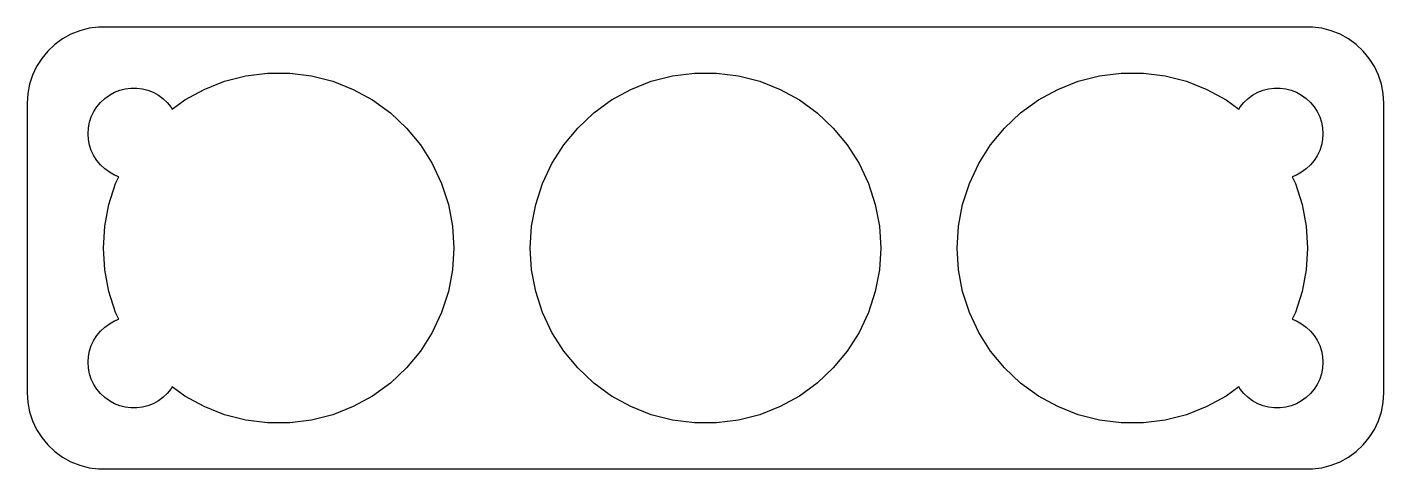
# Model space of a CAD drawing. Header units: metres. Extents: x -44.5 to 44.5, y 24.5 to 53.5.
import ezdxf

# ---------------------------------------------------------------- set-up
doc = ezdxf.new("R2010")
doc.units = ezdxf.units.M

msp = doc.modelspace()

# ---------------------------------------------------------------- linework, layer by layer
for p, q in [((-40.4369, 53.4114), (-41.0451, 53.2553)), ((-39.8139, 53.4901), (-40.4369, 53.4114)), ((39.8139, 53.4901), (-39.8139, 53.4901)), ((40.4369, 53.4114), (39.8139, 53.4901)), ((41.0451, 53.2553), (40.4369, 53.4114)), ((-42.1791, 52.7216), (-42.6871, 52.3526)), ((-41.6289, 53.0241), (-42.1791, 52.7216)), ((-41.0451, 53.2553), (-41.6289, 53.0241)), ((41.6289, 53.0241), (41.0451, 53.2553)), ((42.1791, 52.7216), (41.6289, 53.0241)), ((42.6871, 52.3526), (42.1791, 52.7216)), ((-43.1448, 51.9227), (-43.5451, 51.4389)), ((-42.6871, 52.3526), (-43.1448, 51.9227)), ((43.1448, 51.9227), (42.6871, 52.3526)), ((43.5451, 51.4389), (43.1448, 51.9227)), ((-43.8815, 50.9088), (-44.1489, 50.3406)), ((-43.5451, 51.4389), (-43.8815, 50.9088)), ((43.8815, 50.9088), (43.5451, 51.4389)), ((44.1489, 50.3406), (43.8815, 50.9088)), ((-44.1489, 50.3406), (-44.3429, 49.7434)), ((-32.8965, 49.4055), (-31.5537, 49.9371)), ((-31.5537, 49.9371), (-30.1549, 50.2963)), ((-30.1549, 50.2963), (-28.7221, 50.4773)), ((-28.7221, 50.4773), (-27.2779, 50.4773)), ((-27.2779, 50.4773), (-25.8451, 50.2963)), ((-25.8451, 50.2963), (-24.4463, 49.9371)), ((-24.4463, 49.9371), (-23.1035, 49.4055)), ((-4.89645, 49.4055), (-3.55368, 49.9371)), ((-3.55368, 49.9371), (-2.15488, 50.2963)), ((-2.15488, 50.2963), (-0.72208, 50.4773)), ((-0.72208, 50.4773), (0.72208, 50.4773)), ((0.72208, 50.4773), (2.15488, 50.2963)), ((2.15488, 50.2963), (3.55368, 49.9371)), ((3.55368, 49.9371), (4.89645, 49.4055)), ((23.1035, 49.4055), (24.4463, 49.9371)), ((24.4463, 49.9371), (25.8451, 50.2963)), ((25.8451, 50.2963), (27.2779, 50.4773)), ((27.2779, 50.4773), (28.7221, 50.4773)), ((28.7221, 50.4773), (30.1549, 50.2963)), ((30.1549, 50.2963), (31.5537, 49.9371)), ((31.5537, 49.9371), (32.8965, 49.4055)), ((44.3429, 49.7434), (44.1489, 50.3406)), ((-44.4606, 49.1267), (-44.5, 48.5)), ((-44.3429, 49.7434), (-44.4606, 49.1267)), ((-39.4123, 48.8115), (-39.1075, 49.033)), ((-39.1075, 49.033), (-38.7773, 49.2145)), ((-38.7773, 49.2145), (-38.427, 49.3532)), ((-38.427, 49.3532), (-38.0621, 49.4469)), ((-38.0621, 49.4469), (-37.6884, 49.4941)), ((-37.6884, 49.4941), (-37.3116, 49.4941)), ((-37.3116, 49.4941), (-36.9379, 49.4469)), ((-36.9379, 49.4469), (-36.5729, 49.3532)), ((-36.5729, 49.3532), (-36.2227, 49.2145)), ((-36.2227, 49.2145), (-35.8925, 49.033)), ((-35.8925, 49.033), (-35.5877, 48.8115)), ((-34.162, 48.7098), (-32.8965, 49.4055)), ((-23.1035, 49.4055), (-21.838, 48.7098)), ((-6.162, 48.7098), (-4.89645, 49.4055)), ((4.89645, 49.4055), (6.162, 48.7098)), ((21.838, 48.7098), (23.1035, 49.4055)), ((32.8965, 49.4055), (34.162, 48.7098)), ((35.5877, 48.8115), (35.8925, 49.033)), ((35.8925, 49.033), (36.2227, 49.2145)), ((36.2227, 49.2145), (36.5729, 49.3532)), ((36.5729, 49.3532), (36.9379, 49.4469)), ((36.9379, 49.4469), (37.3116, 49.4941)), ((37.3116, 49.4941), (37.6884, 49.4941)), ((37.6884, 49.4941), (38.0621, 49.4469)), ((38.0621, 49.4469), (38.427, 49.3532)), ((38.427, 49.3532), (38.7773, 49.2145)), ((38.7773, 49.2145), (39.1075, 49.033)), ((39.1075, 49.033), (39.4123, 48.8115)), ((44.4606, 49.1267), (44.3429, 49.7434)), ((44.5, 48.5), (44.4606, 49.1267)), ((-44.5, 48.5), (-44.5, 29.5)), ((-40.1289, 47.9453), (-39.927, 48.2634)), ((-39.927, 48.2634), (-39.6869, 48.5536)), ((-39.6869, 48.5536), (-39.4123, 48.8115)), ((-35.5877, 48.8115), (-35.3131, 48.5536)), ((-35.3131, 48.5536), (-35.0729, 48.2634)), ((-35.0729, 48.2634), (-34.9794, 48.1159)), ((-34.9794, 48.1159), (-34.162, 48.7098)), ((-21.838, 48.7098), (-20.6696, 47.8609)), ((-7.33037, 47.8609), (-6.162, 48.7098)), ((6.162, 48.7098), (7.33037, 47.8609)), ((20.6696, 47.8609), (21.838, 48.7098)), ((34.162, 48.7098), (34.9794, 48.1159)), ((34.9794, 48.1159), (35.0729, 48.2634)), ((35.0729, 48.2634), (35.3131, 48.5536)), ((35.3131, 48.5536), (35.5877, 48.8115)), ((39.4123, 48.8115), (39.6869, 48.5536)), ((39.6869, 48.5536), (39.927, 48.2634)), ((39.927, 48.2634), (40.1289, 47.9453)), ((44.5, 29.5), (44.5, 48.5)), ((-40.4763, 46.876), (-40.4057, 47.2461)), ((-40.4057, 47.2461), (-40.2893, 47.6044)), ((-40.2893, 47.6044), (-40.1289, 47.9453)), ((-20.6696, 47.8609), (-19.6169, 46.8723)), ((-8.38313, 46.8723), (-7.33037, 47.8609)), ((7.33037, 47.8609), (8.38313, 46.8723)), ((19.6169, 46.8723), (20.6696, 47.8609)), ((40.1289, 47.9453), (40.2893, 47.6044)), ((40.2893, 47.6044), (40.4057, 47.2461)), ((40.4057, 47.2461), (40.4763, 46.876)), ((-40.5, 46.5), (-40.4763, 46.876)), ((-40.4763, 46.124), (-40.5, 46.5)), ((-19.6169, 46.8723), (-18.6963, 45.7595)), ((-9.30368, 45.7595), (-8.38313, 46.8723)), ((8.38313, 46.8723), (9.30368, 45.7595)), ((18.6963, 45.7595), (19.6169, 46.8723)), ((40.4763, 46.876), (40.5, 46.5)), ((40.5, 46.5), (40.4763, 46.124)), ((-40.4057, 45.7539), (-40.4763, 46.124)), ((-40.2893, 45.3956), (-40.4057, 45.7539)), ((-40.1289, 45.0547), (-40.2893, 45.3956)), ((-18.6963, 45.7595), (-17.9225, 44.5402)), ((-10.0775, 44.5402), (-9.30368, 45.7595)), ((9.30368, 45.7595), (10.0775, 44.5402)), ((17.9225, 44.5402), (18.6963, 45.7595)), ((40.2893, 45.3956), (40.1289, 45.0547)), ((40.4057, 45.7539), (40.2893, 45.3956)), ((40.4763, 46.124), (40.4057, 45.7539)), ((-39.927, 44.7366), (-40.1289, 45.0547)), ((-39.6869, 44.4464), (-39.927, 44.7366)), ((-17.9225, 44.5402), (-17.3076, 43.2334)), ((-10.6924, 43.2334), (-10.0775, 44.5402)), ((10.0775, 44.5402), (10.6924, 43.2334)), ((17.3076, 43.2334), (17.9225, 44.5402)), ((39.927, 44.7366), (39.6869, 44.4464)), ((40.1289, 45.0547), (39.927, 44.7366)), ((-39.4123, 44.1884), (-39.6869, 44.4464)), ((-39.1075, 43.967), (-39.4123, 44.1884)), ((-38.7773, 43.7855), (-39.1075, 43.967)), ((-38.4868, 43.6705), (-38.7773, 43.7855)), ((-38.6924, 43.2334), (-38.4868, 43.6705)), ((38.7773, 43.7855), (38.4868, 43.6705)), ((38.4868, 43.6705), (38.6924, 43.2334)), ((39.1075, 43.967), (38.7773, 43.7855)), ((39.4123, 44.1884), (39.1075, 43.967)), ((39.6869, 44.4464), (39.4123, 44.1884)), ((-39.1387, 41.8599), (-38.6924, 43.2334)), ((-17.3076, 43.2334), (-16.8613, 41.8599)), ((-11.1387, 41.8599), (-10.6924, 43.2334)), ((10.6924, 43.2334), (11.1387, 41.8599)), ((16.8613, 41.8599), (17.3076, 43.2334)), ((38.6924, 43.2334), (39.1387, 41.8599)), ((-39.4093, 40.4413), (-39.1387, 41.8599)), ((-16.8613, 41.8599), (-16.5907, 40.4413)), ((-11.4093, 40.4413), (-11.1387, 41.8599)), ((11.1387, 41.8599), (11.4093, 40.4413)), ((16.5907, 40.4413), (16.8613, 41.8599)), ((39.1387, 41.8599), (39.4093, 40.4413)), ((-39.5, 39), (-39.4093, 40.4413)), ((-16.5907, 40.4413), (-16.5, 39)), ((-11.5, 39), (-11.4093, 40.4413)), ((11.4093, 40.4413), (11.5, 39)), ((16.5, 39), (16.5907, 40.4413)), ((39.4093, 40.4413), (39.5, 39)), ((-39.4093, 37.5587), (-39.5, 39)), ((-16.5, 39), (-16.5907, 37.5587)), ((-11.4093, 37.5587), (-11.5, 39)), ((11.5, 39), (11.4093, 37.5587)), ((16.5907, 37.5587), (16.5, 39)), ((39.5, 39), (39.4093, 37.5587)), ((-39.1387, 36.1401), (-39.4093, 37.5587)), ((-16.5907, 37.5587), (-16.8613, 36.1401)), ((-11.1387, 36.1401), (-11.4093, 37.5587)), ((11.4093, 37.5587), (11.1387, 36.1401)), ((16.8613, 36.1401), (16.5907, 37.5587)), ((39.4093, 37.5587), (39.1387, 36.1401)), ((-38.6924, 34.7666), (-39.1387, 36.1401)), ((-16.8613, 36.1401), (-17.3076, 34.7666)), ((-10.6924, 34.7666), (-11.1387, 36.1401)), ((11.1387, 36.1401), (10.6924, 34.7666)), ((17.3076, 34.7666), (16.8613, 36.1401)), ((39.1387, 36.1401), (38.6924, 34.7666)), ((-38.4868, 34.3295), (-38.6924, 34.7666)), ((-17.3076, 34.7666), (-17.9225, 33.4598)), ((-10.0775, 33.4598), (-10.6924, 34.7666)), ((10.6924, 34.7666), (10.0775, 33.4598)), ((17.9225, 33.4598), (17.3076, 34.7666)), ((38.6924, 34.7666), (38.4868, 34.3295)), ((-39.4123, 33.8116), (-39.1075, 34.033)), ((-39.1075, 34.033), (-38.7773, 34.2145)), ((-38.7773, 34.2145), (-38.4868, 34.3295)), ((38.4868, 34.3295), (38.7773, 34.2145)), ((38.7773, 34.2145), (39.1075, 34.033)), ((39.1075, 34.033), (39.4123, 33.8116)), ((-40.2893, 32.6044), (-40.1289, 32.9453)), ((-40.1289, 32.9453), (-39.927, 33.2634)), ((-39.927, 33.2634), (-39.6869, 33.5536)), ((-39.6869, 33.5536), (-39.4123, 33.8116)), ((-17.9225, 33.4598), (-18.6963, 32.2405)), ((-9.30368, 32.2405), (-10.0775, 33.4598)), ((10.0775, 33.4598), (9.30368, 32.2405)), ((18.6963, 32.2405), (17.9225, 33.4598)), ((39.4123, 33.8116), (39.6869, 33.5536)), ((39.6869, 33.5536), (39.927, 33.2634)), ((39.927, 33.2634), (40.1289, 32.9453)), ((40.1289, 32.9453), (40.2893, 32.6044)), ((-40.4763, 31.876), (-40.4057, 32.2461)), ((-40.4057, 32.2461), (-40.2893, 32.6044)), ((-18.6963, 32.2405), (-19.6169, 31.1277)), ((-8.38313, 31.1277), (-9.30368, 32.2405)), ((9.30368, 32.2405), (8.38313, 31.1277)), ((19.6169, 31.1277), (18.6963, 32.2405)), ((40.2893, 32.6044), (40.4057, 32.2461)), ((40.4057, 32.2461), (40.4763, 31.876)), ((-40.5, 31.5), (-40.4763, 31.876)), ((-40.4763, 31.124), (-40.5, 31.5)), ((40.4763, 31.876), (40.5, 31.5)), ((40.5, 31.5), (40.4763, 31.124)), ((-40.4057, 30.7539), (-40.4763, 31.124)), ((-40.2893, 30.3956), (-40.4057, 30.7539)), ((-40.1289, 30.0547), (-40.2893, 30.3956)), ((-19.6169, 31.1277), (-20.6696, 30.1391)), ((-7.33037, 30.1391), (-8.38313, 31.1277)), ((8.38313, 31.1277), (7.33037, 30.1391)), ((20.6696, 30.1391), (19.6169, 31.1277)), ((40.2893, 30.3956), (40.1289, 30.0547)), ((40.4057, 30.7539), (40.2893, 30.3956)), ((40.4763, 31.124), (40.4057, 30.7539)), ((-44.5, 29.5), (-44.4606, 28.8733)), ((-39.927, 29.7366), (-40.1289, 30.0547)), ((-39.6869, 29.4464), (-39.927, 29.7366)), ((-39.4123, 29.1885), (-39.6869, 29.4464)), ((-35.3131, 29.4464), (-35.5877, 29.1885)), ((-35.0729, 29.7366), (-35.3131, 29.4464)), ((-34.9794, 29.8841), (-35.0729, 29.7366)), ((-34.162, 29.2902), (-34.9794, 29.8841)), ((-20.6696, 30.1391), (-21.838, 29.2902)), ((-6.162, 29.2902), (-7.33037, 30.1391)), ((7.33037, 30.1391), (6.162, 29.2902)), ((21.838, 29.2902), (20.6696, 30.1391)), ((34.9794, 29.8841), (34.162, 29.2902)), ((35.0729, 29.7366), (34.9794, 29.8841)), ((35.3131, 29.4464), (35.0729, 29.7366)), ((35.5877, 29.1885), (35.3131, 29.4464)), ((39.6869, 29.4464), (39.4123, 29.1885)), ((39.927, 29.7366), (39.6869, 29.4464)), ((40.1289, 30.0547), (39.927, 29.7366)), ((44.4606, 28.8733), (44.5, 29.5)), ((-44.4606, 28.8733), (-44.3429, 28.2566)), ((-39.1075, 28.967), (-39.4123, 29.1885)), ((-38.7773, 28.7855), (-39.1075, 28.967)), ((-38.427, 28.6468), (-38.7773, 28.7855)), ((-38.0621, 28.5531), (-38.427, 28.6468)), ((-37.6884, 28.5059), (-38.0621, 28.5531)), ((-37.3116, 28.5059), (-37.6884, 28.5059)), ((-36.9379, 28.5531), (-37.3116, 28.5059)), ((-36.5729, 28.6468), (-36.9379, 28.5531)), ((-36.2227, 28.7855), (-36.5729, 28.6468)), ((-35.8925, 28.967), (-36.2227, 28.7855)), ((-35.5877, 29.1885), (-35.8925, 28.967)), ((-32.8965, 28.5945), (-34.162, 29.2902)), ((-31.5537, 28.0629), (-32.8965, 28.5945)), ((-23.1035, 28.5945), (-24.4463, 28.0629)), ((-21.838, 29.2902), (-23.1035, 28.5945)), ((-4.89645, 28.5945), (-6.162, 29.2902)), ((-3.55368, 28.0629), (-4.89645, 28.5945)), ((4.89645, 28.5945), (3.55368, 28.0629)), ((6.162, 29.2902), (4.89645, 28.5945)), ((23.1035, 28.5945), (21.838, 29.2902)), ((24.4463, 28.0629), (23.1035, 28.5945)), ((32.8965, 28.5945), (31.5537, 28.0629)), ((34.162, 29.2902), (32.8965, 28.5945)), ((35.8925, 28.967), (35.5877, 29.1885)), ((36.2227, 28.7855), (35.8925, 28.967)), ((36.5729, 28.6468), (36.2227, 28.7855)), ((36.9379, 28.5531), (36.5729, 28.6468)), ((37.3116, 28.5059), (36.9379, 28.5531)), ((37.6884, 28.5059), (37.3116, 28.5059)), ((38.0621, 28.5531), (37.6884, 28.5059)), ((38.427, 28.6468), (38.0621, 28.5531)), ((38.7773, 28.7855), (38.427, 28.6468)), ((39.1075, 28.967), (38.7773, 28.7855)), ((39.4123, 29.1885), (39.1075, 28.967)), ((44.3429, 28.2566), (44.4606, 28.8733)), ((-44.3429, 28.2566), (-44.1489, 27.6594)), ((-44.1489, 27.6594), (-43.8815, 27.0912)), ((-30.1549, 27.7037), (-31.5537, 28.0629)), ((-28.7221, 27.5227), (-30.1549, 27.7037)), ((-25.8451, 27.7037), (-27.2779, 27.5227)), ((-24.4463, 28.0629), (-25.8451, 27.7037)), ((-2.15488, 27.7037), (-3.55368, 28.0629)), ((-0.72208, 27.5227), (-2.15488, 27.7037)), ((2.15488, 27.7037), (0.72208, 27.5227)), ((3.55368, 28.0629), (2.15488, 27.7037)), ((25.8451, 27.7037), (24.4463, 28.0629)), ((27.2779, 27.5227), (25.8451, 27.7037)), ((30.1549, 27.7037), (28.7221, 27.5227)), ((31.5537, 28.0629), (30.1549, 27.7037)), ((43.8815, 27.0912), (44.1489, 27.6594)), ((44.1489, 27.6594), (44.3429, 28.2566)), ((-43.8815, 27.0912), (-43.5451, 26.5611)), ((-27.2779, 27.5227), (-28.7221, 27.5227)), ((0.72208, 27.5227), (-0.72208, 27.5227)), ((28.7221, 27.5227), (27.2779, 27.5227)), ((43.5451, 26.5611), (43.8815, 27.0912)), ((-43.5451, 26.5611), (-43.1448, 26.0773)), ((-43.1448, 26.0773), (-42.6871, 25.6474)), ((42.6871, 25.6474), (43.1448, 26.0773)), ((43.1448, 26.0773), (43.5451, 26.5611)), ((-42.6871, 25.6474), (-42.1791, 25.2784)), ((-42.1791, 25.2784), (-41.6289, 24.9759)), ((-41.6289, 24.9759), (-41.0451, 24.7447)), ((41.0451, 24.7447), (41.6289, 24.9759)), ((41.6289, 24.9759), (42.1791, 25.2784)), ((42.1791, 25.2784), (42.6871, 25.6474)), ((-41.0451, 24.7447), (-40.4369, 24.5886)), ((-40.4369, 24.5886), (-39.8139, 24.5099)), ((-39.8139, 24.5099), (39.8139, 24.5099)), ((39.8139, 24.5099), (40.4369, 24.5886)), ((40.4369, 24.5886), (41.0451, 24.7447))]:
    msp.add_line(p, q)

doc.saveas('drawing.dxf')
